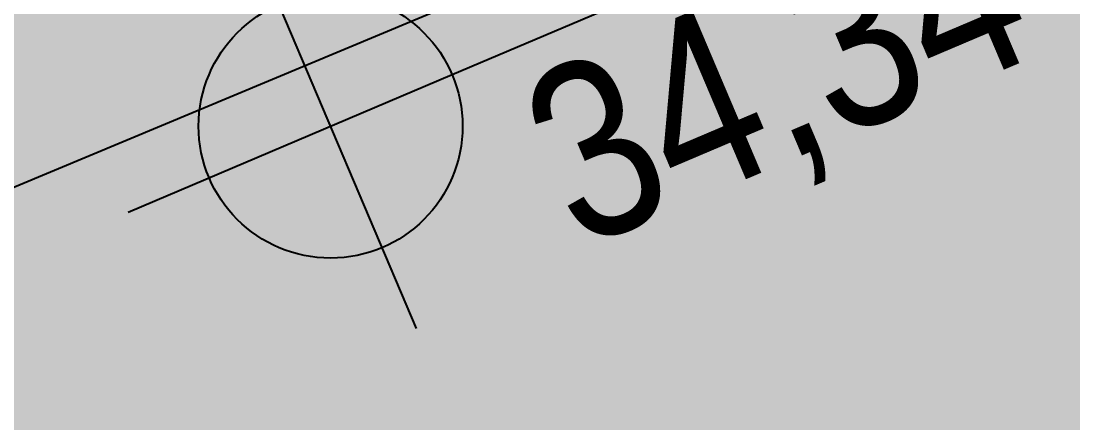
# Model space of a CAD drawing. Header units: metres. Extents: x -154 to 570, y -18 to 184.
# Drawn here: x -50.87 to -50.062, y 9.375 to 9.684 of the extents above; entities that cross this region are included whole.
import ezdxf
from ezdxf.xclip import XClip

# ---------------------------------------------------------------- set-up
doc = ezdxf.new("R2010")
doc.units = ezdxf.units.M
doc.header["$XCLIPFRAME"] = 0
for name, color, linetype in [('ARQ-AUX', 7, 'Continuous'), ('ARQ-SIM - EMBASAM', 1, 'Continuous'), ('PUC TORRE A$0$JL-LAY', 7, 'Continuous')]:
    doc.layers.add(name, color=color, linetype=linetype)
doc.layers.add('PUC$0$ARQ-FORRO', color=9, linetype='Continuous', lineweight=5)
doc.styles.add('Adesa', font='ARIALN.TTF')

# ---------------------------------------------------------------- blocks, each defined once
blk = doc.blocks.new('PUC$0$forro area comum')
at = {"layer": 'PUC$0$ARQ-FORRO'}
h = blk.add_hatch(color=256, dxfattribs=at)
h.dxf.hatch_style = 1
h.paths.add_polyline_path([(14.80503, 8.42486), (14.80499, 4.92486), (14.59499, 4.92486), (14.59499, 4.10488), (9.60499, 4.10488), (9.60499, 4.92486), (9.24499, 4.92486), (9.24499, 4.10487), (5.55499, 4.10486), (5.55499, 4.52491), (5.39742, 4.52491), (5.39742, 8.70486), (5.55499, 8.70486), (5.55499, 9.28493), (9.24495, 9.28508), (9.24503, 8.42486)])
blk = doc.blocks.new('PUC')
at = {"layer": 'PUC$0$ARQ-FORRO'}
blk.add_blockref('PUC$0$forro area comum', (0, 0), dxfattribs=at)
blk = doc.blocks.new('PUC TORRE A$0$A$Ccbad53d6')
at = {"layer": 'PUC TORRE A$0$JL-LAY', "elevation": 0.00001}
blk.add_lwpolyline([(0.83884, 2.40824), (4.53411, 2.40824), (4.53411, 1.84824), (0.83884, 1.84824)], close=True, dxfattribs=at)
blk = doc.blocks.new('PUC TORRE A')
at = {"rotation": 180}
blk.add_blockref('PUC', (0, 0), dxfattribs=at)
blk.add_blockref('PUC TORRE A$0$A$Ccbad53d6', (-14.80499, -8.40486, 0))
blk = doc.blocks.new('NipAcOs')
at = {"layer": 'ARQ-SIM - EMBASAM'}
h = blk.add_hatch(color=256, dxfattribs=at)
h.dxf.hatch_style = 1
h.paths.add_polyline_path([(0, 0.15, 0.414214), (-0.15, 0), (0, 0)])
h.paths.add_polyline_path([(0.15, 0), (0, 0), (0, -0.15, 0.414214)])
for p, q in [((0, -0.25), (0, 0.25)), ((-0.25, 0), (0.15, 0)), ((0.15, 0), (1.5834, 0))]:
    blk.add_line(p, q, dxfattribs=at)
blk.add_circle((0, 0), 0.15, dxfattribs=at)
at = {"style": 'Adesa'}
for p in [(0.204, 0.06), (0.204, -0.24)]:
    blk.add_attdef('000,00', p, '', height=0.2, dxfattribs=at)

msp = doc.modelspace()

# ---------------------------------------------------------------- block references
at = {"layer": 'ARQ-AUX'}
ref = msp.add_blockref('PUC TORRE A', (-41.3011, 20.0503), dxfattribs=dict(at, rotation=22.65399974700688))
XClip(ref).set_block_clipping_path([(-39.4887443389, 9.0876903958), (22.5684148774, 6.6865170025), (22.1624403813, -11.147022554), (-39.3438260633, -13.5584077345)])
at = {"layer": 'ARQ-SIM - EMBASAM'}
ref = msp.add_blockref('NipAcOs', (-50.63204, 9.6031), dxfattribs=dict(at, xscale=0.675, yscale=0.675, zscale=0.675, rotation=23))
ref.add_attrib('000,00', '34,34 NO', (-50.44199, 9.50778), dxfattribs={"layer": '0', "color": 2, "height": 0.135, "rotation": 23, "style": 'Adesa'})

doc.saveas('drawing.dxf')
